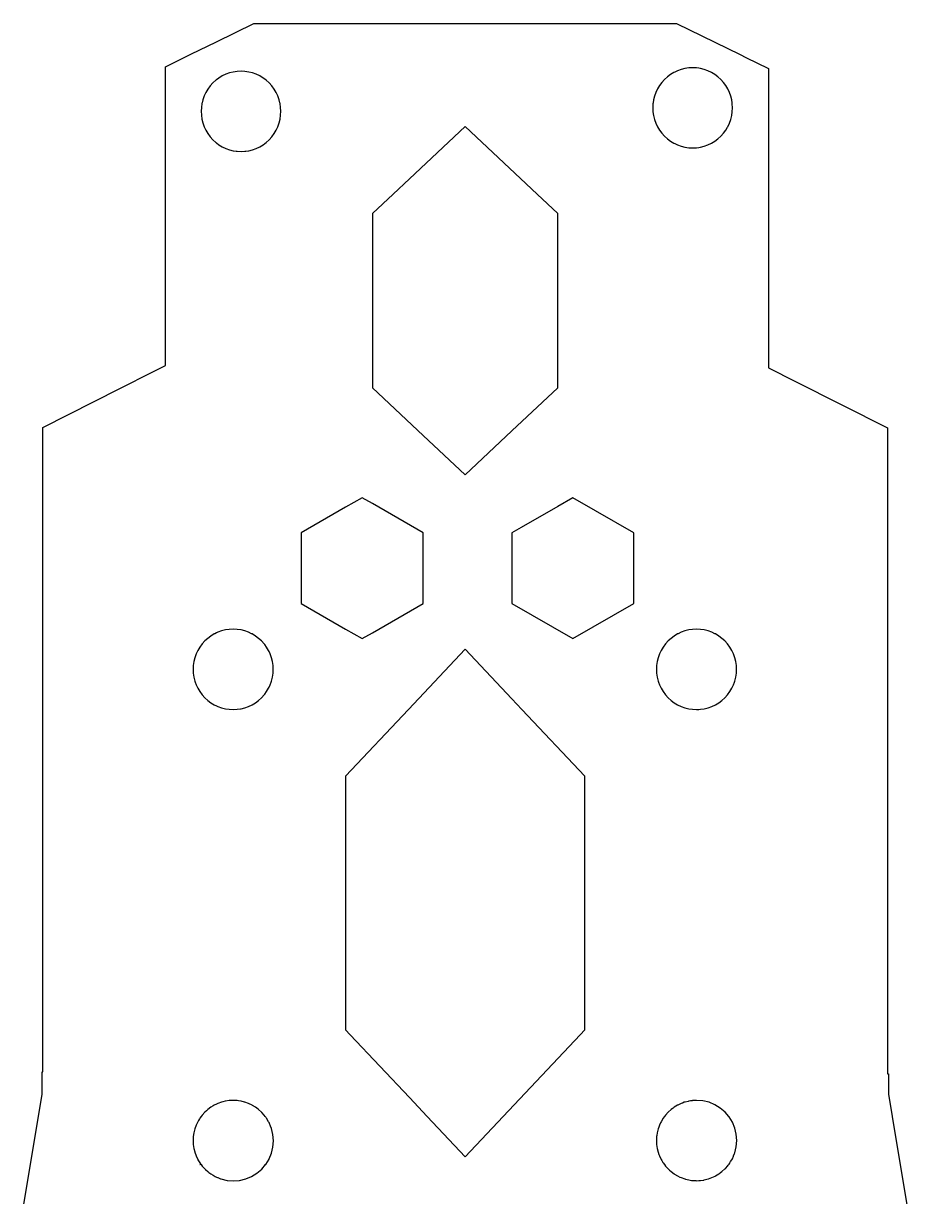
# Model space of a CAD drawing. Header units: millimetres. Extents: x 1 to 77, y 1 to 170.
# Drawn here: x 20.12 to 58.12, y 119.96 to 169.74 of the extents above; entities that cross this region are included whole.
import ezdxf

# ---------------------------------------------------------------- set-up
doc = ezdxf.new("R2010")
doc.units = ezdxf.units.MM

msp = doc.modelspace()

# ---------------------------------------------------------------- linework, layer by layer
msp.add_lwpolyline([(20.119, 119.557), (20.755, 123.366), (20.91, 124.306), (20.91, 125.261), (20.937, 125.261), (20.937, 152.604), (24.216, 154.259), (25.614, 154.965), (26.15, 155.235), (26.15, 167.907), (27.229, 168.435), (28.312, 168.965), (29.906, 169.744), (47.836, 169.744), (50.546, 168.42), (50.791, 168.3), (51.744, 167.834), (51.744, 158.509), (51.748, 158.508), (51.748, 155.133), (52.888, 154.556), (56.797, 152.584), (56.797, 125.17), (56.84, 125.17), (56.84, 124.306), (56.997, 123.366), (58.117, 116.64)])
msp.add_lwpolyline([(20.119, 119.557), (20.755, 123.366), (20.91, 124.306), (20.91, 125.261), (20.937, 125.261), (20.937, 152.604), (24.216, 154.259), (25.614, 154.965), (26.15, 155.235), (26.15, 167.907), (27.229, 168.435), (28.312, 168.965), (29.906, 169.744), (47.836, 169.744), (50.546, 168.42), (50.791, 168.3), (51.744, 167.834), (51.744, 158.509), (51.748, 158.508), (51.748, 155.133), (52.888, 154.556), (56.797, 152.584), (56.797, 125.17), (56.84, 125.17), (56.84, 124.306), (56.997, 123.366), (58.117, 116.64)])
for points in [[(47.73, 164.662), (47.768, 164.644), (47.88, 164.592), (48.037, 164.535), (48.198, 164.495), (48.362, 164.469), (48.528, 164.462), (48.694, 164.469), (48.792, 164.484), (48.858, 164.495), (49.019, 164.535), (49.175, 164.592), (49.325, 164.662), (49.468, 164.749), (49.601, 164.848), (49.724, 164.961), (49.836, 165.083), (49.935, 165.219), (50.013, 165.349), (50.02, 165.362), (50.092, 165.512), (50.147, 165.669), (50.187, 165.832), (50.211, 165.997), (50.219, 166.164), (50.211, 166.33), (50.205, 166.373), (50.187, 166.496), (50.147, 166.659), (50.092, 166.816), (50.02, 166.966), (49.935, 167.109), (49.836, 167.244), (49.724, 167.367), (49.601, 167.48), (49.468, 167.579), (49.325, 167.666), (49.175, 167.736), (49.019, 167.794), (48.858, 167.834), (48.792, 167.843), (48.694, 167.859), (48.528, 167.867), (48.362, 167.859), (48.198, 167.834), (48.037, 167.794), (47.88, 167.736), (47.768, 167.684), (47.73, 167.666), (47.588, 167.579), (47.456, 167.48), (47.331, 167.367), (47.22, 167.244), (47.121, 167.109), (47.036, 166.966), (46.965, 166.816), (46.908, 166.659), (46.868, 166.496), (46.851, 166.373), (46.844, 166.33), (46.836, 166.164), (46.844, 165.997), (46.868, 165.832), (46.908, 165.669), (46.965, 165.512), (47.036, 165.362), (47.121, 165.219), (47.22, 165.083), (47.331, 164.961), (47.456, 164.848), (47.588, 164.749)], [(47.73, 164.662), (47.768, 164.644), (47.88, 164.592), (48.037, 164.535), (48.198, 164.495), (48.362, 164.469), (48.528, 164.462), (48.694, 164.469), (48.792, 164.484), (48.858, 164.495), (49.019, 164.535), (49.175, 164.592), (49.325, 164.662), (49.468, 164.749), (49.601, 164.848), (49.724, 164.961), (49.836, 165.083), (49.935, 165.219), (50.013, 165.349), (50.02, 165.362), (50.092, 165.512), (50.147, 165.669), (50.187, 165.832), (50.211, 165.997), (50.219, 166.164), (50.211, 166.33), (50.205, 166.373), (50.187, 166.496), (50.147, 166.659), (50.092, 166.816), (50.02, 166.966), (49.935, 167.109), (49.836, 167.244), (49.724, 167.367), (49.601, 167.48), (49.468, 167.579), (49.325, 167.666), (49.175, 167.736), (49.019, 167.794), (48.858, 167.834), (48.792, 167.843), (48.694, 167.859), (48.528, 167.867), (48.362, 167.859), (48.198, 167.834), (48.037, 167.794), (47.88, 167.736), (47.768, 167.684), (47.73, 167.666), (47.588, 167.579), (47.456, 167.48), (47.331, 167.367), (47.22, 167.244), (47.121, 167.109), (47.036, 166.966), (46.965, 166.816), (46.908, 166.659), (46.868, 166.496), (46.851, 166.373), (46.844, 166.33), (46.836, 166.164), (46.844, 165.997), (46.868, 165.832), (46.908, 165.669), (46.965, 165.512), (47.036, 165.362), (47.121, 165.219), (47.22, 165.083), (47.331, 164.961), (47.456, 164.848), (47.588, 164.749)], [(29.19, 164.32), (29.355, 164.312), (29.52, 164.32), (29.559, 164.326), (29.684, 164.345), (29.846, 164.385), (30.003, 164.441), (30.152, 164.513), (30.293, 164.598), (30.36, 164.648), (30.428, 164.699), (30.551, 164.811), (30.661, 164.935), (30.761, 165.068), (30.846, 165.212), (30.918, 165.362), (30.973, 165.52), (31.014, 165.683), (31.038, 165.847), (31.046, 166.015), (31.038, 166.182), (31.014, 166.346), (31.007, 166.373), (30.973, 166.508), (30.918, 166.666), (30.846, 166.817), (30.761, 166.96), (30.661, 167.094), (30.551, 167.218), (30.428, 167.331), (30.36, 167.381), (30.293, 167.429), (30.152, 167.516), (30.003, 167.587), (29.846, 167.644), (29.684, 167.684), (29.52, 167.709), (29.355, 167.717), (29.19, 167.709), (29.026, 167.684), (28.864, 167.644), (28.707, 167.587), (28.557, 167.516), (28.415, 167.429), (28.312, 167.353), (28.281, 167.331), (28.157, 167.218), (28.047, 167.094), (27.948, 166.96), (27.863, 166.817), (27.792, 166.666), (27.736, 166.508), (27.701, 166.373), (27.694, 166.346), (27.671, 166.182), (27.663, 166.015), (27.671, 165.847), (27.694, 165.683), (27.736, 165.52), (27.792, 165.362), (27.863, 165.212), (27.948, 165.068), (28.047, 164.935), (28.157, 164.811), (28.281, 164.699), (28.312, 164.676), (28.415, 164.598), (28.557, 164.513), (28.707, 164.441), (28.864, 164.385), (29.026, 164.345), (29.15, 164.326)], [(29.19, 164.32), (29.355, 164.312), (29.52, 164.32), (29.559, 164.326), (29.684, 164.345), (29.846, 164.385), (30.003, 164.441), (30.152, 164.513), (30.293, 164.598), (30.36, 164.648), (30.428, 164.699), (30.551, 164.811), (30.661, 164.935), (30.761, 165.068), (30.846, 165.212), (30.918, 165.362), (30.973, 165.52), (31.014, 165.683), (31.038, 165.847), (31.046, 166.015), (31.038, 166.182), (31.014, 166.346), (31.007, 166.373), (30.973, 166.508), (30.918, 166.666), (30.846, 166.817), (30.761, 166.96), (30.661, 167.094), (30.551, 167.218), (30.428, 167.331), (30.36, 167.381), (30.293, 167.429), (30.152, 167.516), (30.003, 167.587), (29.846, 167.644), (29.684, 167.684), (29.52, 167.709), (29.355, 167.717), (29.19, 167.709), (29.026, 167.684), (28.864, 167.644), (28.707, 167.587), (28.557, 167.516), (28.415, 167.429), (28.312, 167.353), (28.281, 167.331), (28.157, 167.218), (28.047, 167.094), (27.948, 166.96), (27.863, 166.817), (27.792, 166.666), (27.736, 166.508), (27.701, 166.373), (27.694, 166.346), (27.671, 166.182), (27.663, 166.015), (27.671, 165.847), (27.694, 165.683), (27.736, 165.52), (27.792, 165.362), (27.863, 165.212), (27.948, 165.068), (28.047, 164.935), (28.157, 164.811), (28.281, 164.699), (28.312, 164.676), (28.415, 164.598), (28.557, 164.513), (28.707, 164.441), (28.864, 164.385), (29.026, 164.345), (29.15, 164.326)], [(38.87, 150.588), (40.853, 152.45), (42.809, 154.285), (42.809, 161.681), (41.931, 162.505), (38.87, 165.378), (36.504, 163.155), (35.811, 162.505), (34.933, 161.681), (34.933, 154.285), (37.089, 152.261)], [(38.87, 150.588), (40.853, 152.45), (42.809, 154.285), (42.809, 161.681), (41.931, 162.505), (38.87, 165.378), (36.504, 163.155), (35.811, 162.505), (34.933, 161.681), (34.933, 154.285), (37.089, 152.261)], [(37.089, 148.124), (34.933, 149.368), (34.499, 149.619), (33.796, 149.214), (31.908, 148.124), (31.908, 145.134), (33.796, 144.044), (34.499, 143.639), (34.933, 143.889), (37.089, 145.134)], [(37.089, 148.124), (34.933, 149.368), (34.499, 149.619), (33.796, 149.214), (31.908, 148.124), (31.908, 145.134), (33.796, 144.044), (34.499, 143.639), (34.933, 143.889), (37.089, 145.134)], [(44.403, 149.065), (43.444, 149.619), (42.809, 149.252), (41.25, 148.353), (40.853, 148.124), (40.853, 145.134), (43.444, 143.639), (46.033, 145.134), (46.033, 148.124)], [(44.403, 149.065), (43.444, 149.619), (42.809, 149.252), (41.25, 148.353), (40.853, 148.124), (40.853, 145.134), (43.444, 143.639), (46.033, 145.134), (46.033, 148.124)], [(28.856, 140.64), (29.023, 140.633), (29.19, 140.64), (29.336, 140.662), (29.355, 140.664), (29.518, 140.706), (29.673, 140.761), (29.825, 140.833), (29.969, 140.919), (30.103, 141.019), (30.227, 141.131), (30.339, 141.254), (30.36, 141.283), (30.438, 141.388), (30.523, 141.533), (30.546, 141.578), (30.597, 141.683), (30.636, 141.797), (30.652, 141.84), (30.692, 142.003), (30.716, 142.168), (30.725, 142.335), (30.716, 142.501), (30.692, 142.667), (30.652, 142.828), (30.597, 142.987), (30.546, 143.091), (30.523, 143.137), (30.438, 143.28), (30.36, 143.386), (30.339, 143.414), (30.227, 143.538), (30.103, 143.651), (29.969, 143.75), (29.825, 143.837), (29.806, 143.845), (29.673, 143.907), (29.518, 143.964), (29.355, 144.005), (29.19, 144.029), (29.023, 144.038), (28.856, 144.029), (28.691, 144.005), (28.528, 143.964), (28.371, 143.907), (28.312, 143.88), (28.239, 143.845), (28.219, 143.837), (28.077, 143.75), (27.943, 143.651), (27.819, 143.538), (27.707, 143.414), (27.608, 143.28), (27.521, 143.137), (27.451, 142.987), (27.393, 142.828), (27.391, 142.821), (27.353, 142.667), (27.328, 142.501), (27.319, 142.335), (27.328, 142.168), (27.353, 142.003), (27.393, 141.84), (27.409, 141.797), (27.451, 141.683), (27.521, 141.533), (27.608, 141.388), (27.707, 141.254), (27.819, 141.131), (27.943, 141.019), (28.077, 140.919), (28.219, 140.833), (28.312, 140.79), (28.371, 140.761), (28.528, 140.706), (28.691, 140.664)], [(28.856, 140.64), (29.023, 140.633), (29.19, 140.64), (29.336, 140.662), (29.355, 140.664), (29.518, 140.706), (29.673, 140.761), (29.825, 140.833), (29.969, 140.919), (30.103, 141.019), (30.227, 141.131), (30.339, 141.254), (30.36, 141.283), (30.438, 141.388), (30.523, 141.533), (30.546, 141.578), (30.597, 141.683), (30.636, 141.797), (30.652, 141.84), (30.692, 142.003), (30.716, 142.168), (30.725, 142.335), (30.716, 142.501), (30.692, 142.667), (30.652, 142.828), (30.597, 142.987), (30.546, 143.091), (30.523, 143.137), (30.438, 143.28), (30.36, 143.386), (30.339, 143.414), (30.227, 143.538), (30.103, 143.651), (29.969, 143.75), (29.825, 143.837), (29.806, 143.845), (29.673, 143.907), (29.518, 143.964), (29.355, 144.005), (29.19, 144.029), (29.023, 144.038), (28.856, 144.029), (28.691, 144.005), (28.528, 143.964), (28.371, 143.907), (28.312, 143.88), (28.239, 143.845), (28.219, 143.837), (28.077, 143.75), (27.943, 143.651), (27.819, 143.538), (27.707, 143.414), (27.608, 143.28), (27.521, 143.137), (27.451, 142.987), (27.393, 142.828), (27.391, 142.821), (27.353, 142.667), (27.328, 142.501), (27.319, 142.335), (27.328, 142.168), (27.353, 142.003), (27.393, 141.84), (27.409, 141.797), (27.451, 141.683), (27.521, 141.533), (27.608, 141.388), (27.707, 141.254), (27.819, 141.131), (27.943, 141.019), (28.077, 140.919), (28.219, 140.833), (28.312, 140.79), (28.371, 140.761), (28.528, 140.706), (28.691, 140.664)], [(48.523, 140.64), (48.692, 140.633), (48.792, 140.637), (48.858, 140.64), (49.022, 140.664), (49.185, 140.706), (49.342, 140.761), (49.494, 140.833), (49.637, 140.919), (49.771, 141.019), (49.895, 141.131), (50.008, 141.254), (50.107, 141.388), (50.192, 141.533), (50.264, 141.683), (50.305, 141.797), (50.321, 141.84), (50.36, 142.003), (50.385, 142.168), (50.394, 142.335), (50.385, 142.501), (50.36, 142.667), (50.322, 142.821), (50.321, 142.828), (50.264, 142.987), (50.192, 143.137), (50.107, 143.28), (50.008, 143.414), (49.895, 143.538), (49.771, 143.651), (49.637, 143.75), (49.494, 143.837), (49.474, 143.845), (49.342, 143.907), (49.185, 143.964), (49.022, 144.005), (48.858, 144.029), (48.692, 144.038), (48.523, 144.029), (48.36, 144.005), (48.197, 143.964), (48.039, 143.907), (47.907, 143.845), (47.888, 143.837), (47.745, 143.75), (47.611, 143.651), (47.487, 143.538), (47.376, 143.414), (47.275, 143.28), (47.19, 143.137), (47.118, 142.987), (47.061, 142.828), (47.06, 142.821), (47.021, 142.667), (46.997, 142.501), (46.988, 142.335), (46.997, 142.168), (47.021, 142.003), (47.061, 141.84), (47.078, 141.797), (47.118, 141.683), (47.19, 141.533), (47.275, 141.388), (47.376, 141.254), (47.487, 141.131), (47.611, 141.019), (47.745, 140.919), (47.888, 140.833), (48.039, 140.761), (48.197, 140.706), (48.36, 140.664)], [(48.523, 140.64), (48.692, 140.633), (48.792, 140.637), (48.858, 140.64), (49.022, 140.664), (49.185, 140.706), (49.342, 140.761), (49.494, 140.833), (49.637, 140.919), (49.771, 141.019), (49.895, 141.131), (50.008, 141.254), (50.107, 141.388), (50.192, 141.533), (50.264, 141.683), (50.305, 141.797), (50.321, 141.84), (50.36, 142.003), (50.385, 142.168), (50.394, 142.335), (50.385, 142.501), (50.36, 142.667), (50.322, 142.821), (50.321, 142.828), (50.264, 142.987), (50.192, 143.137), (50.107, 143.28), (50.008, 143.414), (49.895, 143.538), (49.771, 143.651), (49.637, 143.75), (49.494, 143.837), (49.474, 143.845), (49.342, 143.907), (49.185, 143.964), (49.022, 144.005), (48.858, 144.029), (48.692, 144.038), (48.523, 144.029), (48.36, 144.005), (48.197, 143.964), (48.039, 143.907), (47.907, 143.845), (47.888, 143.837), (47.745, 143.75), (47.611, 143.651), (47.487, 143.538), (47.376, 143.414), (47.275, 143.28), (47.19, 143.137), (47.118, 142.987), (47.061, 142.828), (47.06, 142.821), (47.021, 142.667), (46.997, 142.501), (46.988, 142.335), (46.997, 142.168), (47.021, 142.003), (47.061, 141.84), (47.078, 141.797), (47.118, 141.683), (47.19, 141.533), (47.275, 141.388), (47.376, 141.254), (47.487, 141.131), (47.611, 141.019), (47.745, 140.919), (47.888, 140.833), (48.039, 140.761), (48.197, 140.706), (48.36, 140.664)], [(36.504, 124.161), (37.254, 123.366), (38.87, 121.649), (40.488, 123.366), (43.747, 126.825), (43.946, 127.035), (43.946, 137.807), (41.283, 140.633), (40.853, 141.088), (38.87, 143.192), (36.459, 140.633), (33.796, 137.807), (33.796, 127.035), (33.995, 126.825)], [(36.504, 124.161), (37.254, 123.366), (38.87, 121.649), (40.488, 123.366), (43.747, 126.825), (43.946, 127.035), (43.946, 137.807), (41.283, 140.633), (40.853, 141.088), (38.87, 143.192), (36.459, 140.633), (33.796, 137.807), (33.796, 127.035), (33.995, 126.825)], [(30.379, 123.363), (30.377, 123.366), (30.339, 123.417), (30.236, 123.533), (30.227, 123.541), (30.103, 123.654), (30.025, 123.712), (29.969, 123.753), (29.836, 123.833), (29.825, 123.839), (29.673, 123.91), (29.518, 123.967), (29.505, 123.97), (29.355, 124.007), (29.245, 124.025), (29.19, 124.033), (29.023, 124.04), (28.955, 124.037), (28.856, 124.033), (28.691, 124.007), (28.682, 124.006), (28.581, 123.979), (28.528, 123.967), (28.371, 123.91), (28.312, 123.883), (28.219, 123.839), (28.174, 123.811), (28.077, 123.753), (27.943, 123.654), (27.883, 123.599), (27.819, 123.541), (27.707, 123.417), (27.668, 123.366), (27.608, 123.283), (27.59, 123.256), (27.548, 123.187), (27.521, 123.14), (27.451, 122.99), (27.393, 122.832), (27.379, 122.776), (27.353, 122.669), (27.329, 122.516), (27.328, 122.505), (27.322, 122.396), (27.319, 122.338), (27.328, 122.17), (27.353, 122.006), (27.354, 122.002), (27.39, 121.859), (27.393, 121.844), (27.451, 121.687), (27.521, 121.536), (27.526, 121.526), (27.608, 121.391), (27.655, 121.328), (27.663, 121.317), (27.707, 121.258), (27.819, 121.134), (27.827, 121.125), (27.842, 121.113), (27.943, 121.022), (27.988, 120.988), (28.031, 120.952), (28.068, 120.93), (28.077, 120.923), (28.167, 120.868), (28.215, 120.839), (28.258, 120.813), (28.312, 120.79), (28.35, 120.774), (28.371, 120.764), (28.394, 120.756), (28.481, 120.72), (28.505, 120.711), (28.765, 120.647), (29.031, 120.627), (29.297, 120.647), (29.556, 120.711), (29.803, 120.813), (30.032, 120.952), (30.234, 121.125), (30.398, 121.317), (30.406, 121.328), (30.546, 121.555), (30.547, 121.557), (30.649, 121.804), (30.711, 122.064), (30.732, 122.33), (30.711, 122.596), (30.649, 122.855), (30.61, 122.95), (30.597, 122.99), (30.579, 123.026), (30.547, 123.101), (30.547, 123.103), (30.546, 123.104), (30.54, 123.114), (30.525, 123.137), (30.523, 123.14), (30.438, 123.283), (30.426, 123.3), (30.406, 123.33)], [(30.379, 123.363), (30.377, 123.366), (30.339, 123.417), (30.236, 123.533), (30.227, 123.541), (30.103, 123.654), (30.025, 123.712), (29.969, 123.753), (29.836, 123.833), (29.825, 123.839), (29.673, 123.91), (29.518, 123.967), (29.505, 123.97), (29.355, 124.007), (29.245, 124.025), (29.19, 124.033), (29.023, 124.04), (28.955, 124.037), (28.856, 124.033), (28.691, 124.007), (28.682, 124.006), (28.581, 123.979), (28.528, 123.967), (28.371, 123.91), (28.312, 123.883), (28.219, 123.839), (28.174, 123.811), (28.077, 123.753), (27.943, 123.654), (27.883, 123.599), (27.819, 123.541), (27.707, 123.417), (27.668, 123.366), (27.608, 123.283), (27.59, 123.256), (27.548, 123.187), (27.521, 123.14), (27.451, 122.99), (27.393, 122.832), (27.379, 122.776), (27.353, 122.669), (27.329, 122.516), (27.328, 122.505), (27.322, 122.396), (27.319, 122.338), (27.328, 122.17), (27.353, 122.006), (27.354, 122.002), (27.39, 121.859), (27.393, 121.844), (27.451, 121.687), (27.521, 121.536), (27.526, 121.526), (27.608, 121.391), (27.655, 121.328), (27.663, 121.317), (27.707, 121.258), (27.819, 121.134), (27.827, 121.125), (27.842, 121.113), (27.943, 121.022), (27.988, 120.988), (28.031, 120.952), (28.068, 120.93), (28.077, 120.923), (28.167, 120.868), (28.215, 120.839), (28.258, 120.813), (28.312, 120.79), (28.35, 120.774), (28.371, 120.764), (28.394, 120.756), (28.481, 120.72), (28.505, 120.711), (28.765, 120.647), (29.031, 120.627), (29.297, 120.647), (29.556, 120.711), (29.803, 120.813), (30.032, 120.952), (30.234, 121.125), (30.398, 121.317), (30.406, 121.328), (30.546, 121.555), (30.547, 121.557), (30.649, 121.804), (30.711, 122.064), (30.732, 122.33), (30.711, 122.596), (30.649, 122.855), (30.61, 122.95), (30.597, 122.99), (30.579, 123.026), (30.547, 123.101), (30.547, 123.103), (30.546, 123.104), (30.54, 123.114), (30.525, 123.137), (30.523, 123.14), (30.438, 123.283), (30.426, 123.3), (30.406, 123.33)], [(48.514, 124.03), (48.432, 124.025), (48.364, 124.008), (48.36, 124.007), (48.331, 124), (48.214, 123.973), (48.172, 123.963), (48.091, 123.928), (48.039, 123.91), (47.982, 123.884), (47.925, 123.861), (47.905, 123.847), (47.888, 123.839), (47.745, 123.753), (47.713, 123.73), (47.698, 123.72), (47.679, 123.704), (47.611, 123.654), (47.487, 123.541), (47.485, 123.538), (47.376, 123.417), (47.336, 123.366), (47.318, 123.34), (47.275, 123.283), (47.19, 123.14), (47.166, 123.09), (47.118, 122.99), (47.086, 122.9), (47.061, 122.832), (47.021, 122.669), (47.005, 122.559), (46.997, 122.505), (46.991, 122.402), (46.988, 122.338), (46.997, 122.17), (47.021, 122.006), (47.023, 121.996), (47.061, 121.844), (47.094, 121.752), (47.118, 121.687), (47.19, 121.536), (47.213, 121.497), (47.267, 121.407), (47.275, 121.391), (47.33, 121.317), (47.376, 121.258), (47.487, 121.134), (47.545, 121.082), (47.611, 121.022), (47.745, 120.923), (47.76, 120.913), (47.888, 120.836), (47.985, 120.79), (48.039, 120.764), (48.197, 120.708), (48.231, 120.7), (48.36, 120.668), (48.479, 120.65), (48.523, 120.643), (48.656, 120.638), (48.692, 120.635), (48.792, 120.64), (48.858, 120.643), (49.001, 120.664), (49.022, 120.668), (49.185, 120.708), (49.194, 120.712), (49.342, 120.764), (49.487, 120.833), (49.494, 120.836), (49.637, 120.923), (49.685, 120.957), (49.699, 120.967), (49.716, 120.979), (49.771, 121.022), (49.895, 121.134), (49.902, 121.139), (49.932, 121.173), (50.008, 121.258), (50.032, 121.292), (50.076, 121.342), (50.102, 121.383), (50.107, 121.391), (50.141, 121.449), (50.186, 121.522), (50.214, 121.57), (50.258, 121.677), (50.264, 121.687), (50.268, 121.697), (50.307, 121.789), (50.318, 121.817), (50.38, 122.078), (50.4, 122.344), (50.38, 122.61), (50.318, 122.87), (50.214, 123.117), (50.076, 123.344), (50.059, 123.366), (49.902, 123.548), (49.699, 123.72), (49.471, 123.861), (49.225, 123.963), (48.965, 124.025), (48.698, 124.045), (48.635, 124.04), (48.548, 124.033), (48.523, 124.033)], [(48.514, 124.03), (48.432, 124.025), (48.364, 124.008), (48.36, 124.007), (48.331, 124), (48.214, 123.973), (48.172, 123.963), (48.091, 123.928), (48.039, 123.91), (47.982, 123.884), (47.925, 123.861), (47.905, 123.847), (47.888, 123.839), (47.745, 123.753), (47.713, 123.73), (47.698, 123.72), (47.679, 123.704), (47.611, 123.654), (47.487, 123.541), (47.485, 123.538), (47.376, 123.417), (47.336, 123.366), (47.318, 123.34), (47.275, 123.283), (47.19, 123.14), (47.166, 123.09), (47.118, 122.99), (47.086, 122.9), (47.061, 122.832), (47.021, 122.669), (47.005, 122.559), (46.997, 122.505), (46.991, 122.402), (46.988, 122.338), (46.997, 122.17), (47.021, 122.006), (47.023, 121.996), (47.061, 121.844), (47.094, 121.752), (47.118, 121.687), (47.19, 121.536), (47.213, 121.497), (47.267, 121.407), (47.275, 121.391), (47.33, 121.317), (47.376, 121.258), (47.487, 121.134), (47.545, 121.082), (47.611, 121.022), (47.745, 120.923), (47.76, 120.913), (47.888, 120.836), (47.985, 120.79), (48.039, 120.764), (48.197, 120.708), (48.231, 120.7), (48.36, 120.668), (48.479, 120.65), (48.523, 120.643), (48.656, 120.638), (48.692, 120.635), (48.792, 120.64), (48.858, 120.643), (49.001, 120.664), (49.022, 120.668), (49.185, 120.708), (49.194, 120.712), (49.342, 120.764), (49.487, 120.833), (49.494, 120.836), (49.637, 120.923), (49.685, 120.957), (49.699, 120.967), (49.716, 120.979), (49.771, 121.022), (49.895, 121.134), (49.902, 121.139), (49.932, 121.173), (50.008, 121.258), (50.032, 121.292), (50.076, 121.342), (50.102, 121.383), (50.107, 121.391), (50.141, 121.449), (50.186, 121.522), (50.214, 121.57), (50.258, 121.677), (50.264, 121.687), (50.268, 121.697), (50.307, 121.789), (50.318, 121.817), (50.38, 122.078), (50.4, 122.344), (50.38, 122.61), (50.318, 122.87), (50.214, 123.117), (50.076, 123.344), (50.059, 123.366), (49.902, 123.548), (49.699, 123.72), (49.471, 123.861), (49.225, 123.963), (48.965, 124.025), (48.698, 124.045), (48.635, 124.04), (48.548, 124.033), (48.523, 124.033)], [(27.36, 121.93)], [(27.619, 121.303), (27.613, 121.317)], [(27.619, 121.303), (27.613, 121.317)]]:
    msp.add_lwpolyline(points, close=True)

doc.saveas('drawing.dxf')
